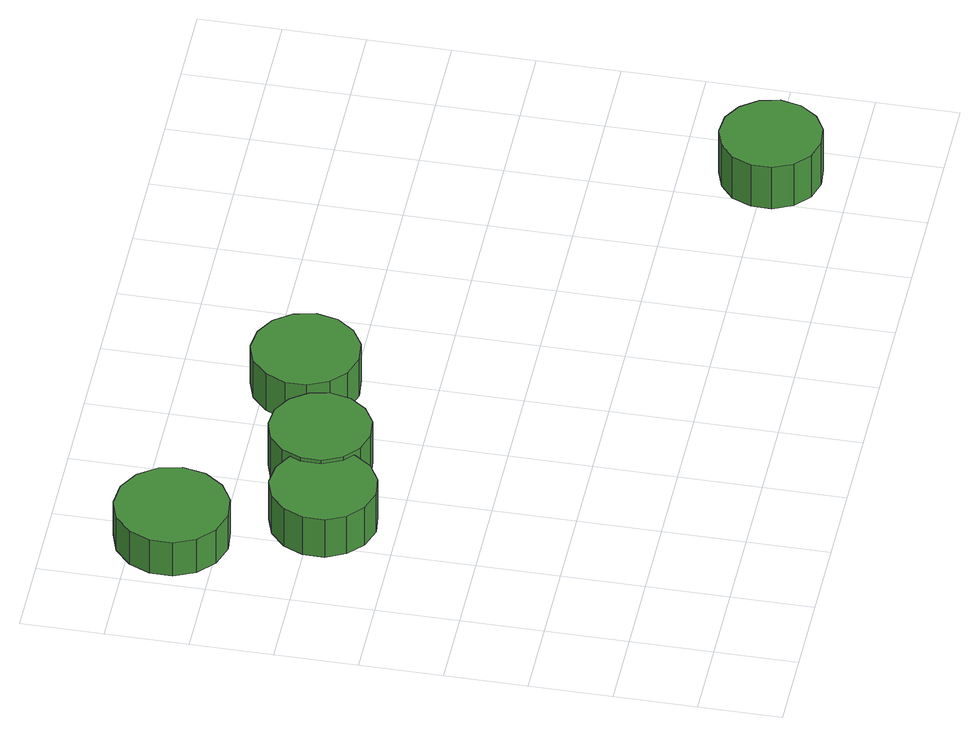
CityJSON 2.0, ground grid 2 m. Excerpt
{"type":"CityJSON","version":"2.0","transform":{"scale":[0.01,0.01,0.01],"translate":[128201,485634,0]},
"CityObjects":{
"tree1":{"type":"SolitaryVegetationObject","attributes":{"function":"something"},"geometry":[{"type":"MultiSurface","lod":"1","boundaries":[[[0,1,2,3,4,5,6,7,8,9,10,11,12,13,14]],[[15,16,17,18,19,20,21,22,23,24,25,26,27,28,29]],[[0,29,28,1]],[[1,28,27,2]],[[2,27,26,3]],[[3,26,25,4]],[[4,25,24,5]],[[5,24,23,6]],[[6,23,22,7]],[[7,22,21,8]],[[8,21,20,9]],[[9,20,19,10]],[[10,19,18,11]],[[11,18,17,12]],[[12,17,16,13]],[[13,16,15,14]],[[14,15,29,0]]]}]},
"tree2":{"type":"SolitaryVegetationObject","attributes":{"function":"something"},"geometry":[{"type":"MultiSurface","lod":"1","boundaries":[[[30,31,32,33,34,35,36,37,38,39,40,41,42,43,44]],[[45,46,47,48,49,50,51,52,53,54,55,56,57,58,59]],[[30,59,58,31]],[[31,58,57,32]],[[32,57,56,33]],[[33,56,55,34]],[[34,55,54,35]],[[35,54,53,36]],[[36,53,52,37]],[[37,52,51,38]],[[38,51,50,39]],[[39,50,49,40]],[[40,49,48,41]],[[41,48,47,42]],[[42,47,46,43]],[[43,46,45,44]],[[44,45,59,30]]]}]},
"tree3":{"type":"SolitaryVegetationObject","attributes":{"function":"something"},"geometry":[{"type":"MultiSurface","lod":"1","boundaries":[[[60,61,62,63,64,65,66,67,68,69,70,71,72,73,74]],[[75,76,77,78,79,80,81,82,83,84,85,86,87,88,89]],[[60,89,88,61]],[[61,88,87,62]],[[62,87,86,63]],[[63,86,85,64]],[[64,85,84,65]],[[65,84,83,66]],[[66,83,82,67]],[[67,82,81,68]],[[68,81,80,69]],[[69,80,79,70]],[[70,79,78,71]],[[71,78,77,72]],[[72,77,76,73]],[[73,76,75,74]],[[74,75,89,60]]]}]},
"tree4":{"type":"SolitaryVegetationObject","attributes":{"function":"something"},"geometry":[{"type":"MultiSurface","lod":"1","boundaries":[[[90,91,92,93,94,95,96,97,98,99,100,101,102,103,104]],[[105,106,107,108,109,110,111,112,113,114,115,116,117,118,119]],[[90,119,118,91]],[[91,118,117,92]],[[92,117,116,93]],[[93,116,115,94]],[[94,115,114,95]],[[95,114,113,96]],[[96,113,112,97]],[[97,112,111,98]],[[98,111,110,99]],[[99,110,109,100]],[[100,109,108,101]],[[101,108,107,102]],[[102,107,106,103]],[[103,106,105,104]],[[104,105,119,90]]]}]},
"tree5":{"type":"SolitaryVegetationObject","attributes":{"function":"something"},"geometry":[{"type":"MultiSurface","lod":"1","boundaries":[[[120,121,122,123,124,125,126,127,128,129,130,131,132,133,134]],[[135,136,137,138,139,140,141,142,143,144,145,146,147,148,149]],[[120,149,148,121]],[[121,148,147,122]],[[122,147,146,123]],[[123,146,145,124]],[[124,145,144,125]],[[125,144,143,126]],[[126,143,142,127]],[[127,142,141,128]],[[128,141,140,129]],[[129,140,139,130]],[[130,139,138,131]],[[131,138,137,132]],[[132,137,136,133]],[[133,136,135,134]],[[134,135,149,120]]]}]}
},
"vertices":[
[305,1311,125],[293,1366,125],[260,1412,125],[211,1441,125],[154,1446,125],[100,1429,125],[58,1391,125],[35,1339,125],[35,1283,125],[58,1231,125],[100,1193,125],[154,1175,125],[211,1181,125],[260,1210,125],[293,1255,125],[293,1255,25],[260,1210,25],[211,1181,25],[154,1175,25],[100,1193,25],[58,1231,25],[35,1283,25],[35,1339,25],[58,1391,25],[100,1429,25],[154,1446,25],[211,1441,25],[260,1412,25],[293,1366,25],[305,1311,25],
[416,976,140],[405,1028,140],[374,1071,140],[328,1097,140],[276,1103,140],[226,1086,140],[187,1051,140],[165,1003,140],[165,950,140],[187,902,140],[226,867,140],[276,850,140],[328,856,140],[374,882,140],[405,925,140],[405,925,26],[374,882,26],[328,856,26],[276,850,26],[226,867,26],[187,902,26],[165,950,26],[165,1003,26],[187,1051,26],[226,1086,26],[276,1103,26],[328,1097,26],[374,1071,26],[405,1028,26],[416,976,26],
[602,1020,150],[591,1069,150],[562,1110,150],[518,1136,150],[467,1141,150],[419,1125,150],[382,1091,150],[361,1045,150],[361,995,150],[382,948,150],[419,915,150],[467,899,150],[518,904,150],[562,930,150],[591,970,150],[591,970,26],[562,930,26],[518,904,26],[467,899,26],[419,915,26],[382,948,26],[361,995,26],[361,1045,26],[382,1091,26],[419,1125,26],[467,1141,26],[518,1136,26],[562,1110,26],[591,1069,26],[602,1020,26],
[889,1107,137],[878,1160,137],[846,1203,137],[800,1230,137],[746,1236,137],[695,1219,137],[656,1183,137],[634,1134,137],[634,1081,137],[656,1032,137],[695,996,137],[746,979,137],[800,985,137],[846,1012,137],[878,1055,137],[878,1055,26],[846,1012,26],[800,985,26],[746,979,26],[695,996,26],[656,1032,26],[634,1081,26],[634,1134,26],[656,1183,26],[695,1219,26],[746,1236,26],[800,1230,26],[846,1203,26],[878,1160,26],[889,1107,26],
[1824,190,151],[1813,239,151],[1783,280,151],[1740,306,151],[1689,311,151],[1641,295,151],[1603,262,151],[1583,215,151],[1583,165,151],[1603,118,151],[1641,84,151],[1689,69,151],[1740,74,151],[1783,99,151],[1813,140,151],[1813,140,26],[1783,99,26],[1740,74,26],[1689,69,26],[1641,84,26],[1603,118,26],[1583,165,26],[1583,215,26],[1603,262,26],[1641,295,26],[1689,311,26],[1740,306,26],[1783,280,26],[1813,239,26],[1824,190,26]
]}
